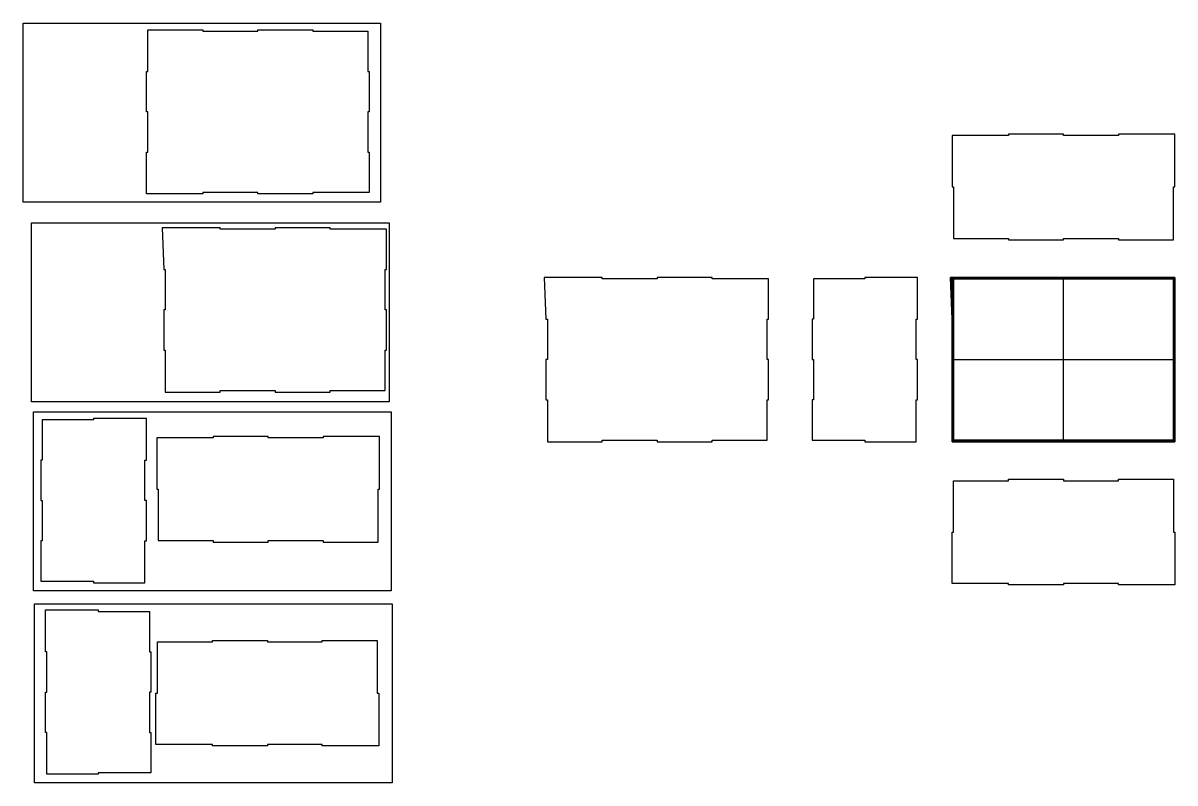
# Model space of a CAD drawing. Header units: millimetres. Extents: x -14161 to 2440, y -3446 to 2468.
# Drawn here: x -14161 to -6301, y -3446 to 1734 of the extents above; entities that cross this region are included whole.
import ezdxf

# ---------------------------------------------------------------- set-up
doc = ezdxf.new("R2010")
doc.units = ezdxf.units.MM
doc.header["$MEASUREMENT"] = 0
doc.layers.add('Default', color=7, linetype='Continuous')

msp = doc.modelspace()

# ---------------------------------------------------------------- linework, layer by layer
at = {"layer": 'Default'}
for points in [[(-14160.7, 1733.8), (-11720.7, 1733.8), (-11720.7, 513.8), (-14160.7, 513.8), (-14160.7, 1733.8)], [(-13319.2, 568.7), (-13319.2, 853.7), (-13309.2, 853.7), (-13309.2, 1128.8), (-13319.2, 1128.8), (-13319.2, 1403.7), (-13309.2, 1403.7), (-13309.2, 1688.7), (-12934.2, 1688.7), (-12934.2, 1678.7), (-12559.2, 1678.7), (-12559.2, 1688.7), (-12184.2, 1688.7), (-12184.2, 1678.7), (-11809.2, 1678.7), (-11809.2, 1403.7), (-11799.2, 1403.7), (-11799.2, 1128.8), (-11809.2, 1128.8), (-11809.2, 853.7), (-11799.2, 853.7), (-11799.2, 578.7), (-12184.2, 578.7), (-12184.2, 568.7), (-12559.2, 568.7), (-12559.2, 578.7), (-12934.2, 578.7), (-12934.2, 568.7), (-13319.2, 568.7)], [(-6311.1, 256.3), (-6311.1, 616.3), (-6301.1, 616.3), (-6301.1, 976.3), (-6686.1, 976.3), (-6686.1, 966.3), (-7061.1, 966.3), (-7061.1, 976.3), (-7436.1, 976.3), (-7436.1, 966.3), (-7821.1, 966.3), (-7821.1, 616.3), (-7811.1, 616.3), (-7811.1, 266.3), (-7436.1, 266.3), (-7436.1, 256.3), (-7061.1, 256.3), (-7061.1, 266.3), (-6686.1, 266.3), (-6686.1, 256.3), (-6311.1, 256.3)], [(-14102.4, 372.7), (-11662.4, 372.7), (-11662.4, -847.3), (-14102.4, -847.3), (-14102.4, 372.7)], [(-8067.4, -1120), (-8067.4, -835), (-8057.4, -835), (-8057.4, -560), (-8067.4, -560), (-8067.4, -285), (-8057.4, -285), (-8057.4, 0), (-8417.4, 0), (-8417.4, -10), (-8767.4, -10), (-8767.4, -285), (-8777.4, -285), (-8777.4, -560), (-8767.4, -560), (-8767.4, -835), (-8777.4, -835), (-8777.4, -1109.9), (-8417.4, -1109.9), (-8417.4, -1119.9), (-8067.4, -1119.9)], [(-7436.1, 0), (-7831.7, 0)], [(-7821.1, -1120), (-7821.1, -835), (-7811.1, -835), (-7811.1, -560), (-7821.1, -560), (-7821.1, -285), (-7811.1, -285), (-7811.1, 0), (-7436.1, 0), (-7436.1, -10), (-7061.1, -10), (-7061.1, 0), (-6686.1, 0), (-6686.1, -10), (-6311.1, -10), (-6311.1, -285), (-6301.1, -285), (-6301.1, -560), (-6311.1, -560), (-6311.1, -835), (-6301.1, -835), (-6301.1, -1110), (-6686.1, -1110), (-6686.1, -1120), (-7061.1, -1120), (-7061.1, -1110), (-7436.1, -1110), (-7436.1, -1120), (-7821.1, -1120)], [(-7821.1, 0), (-7821.1, -10)], [(-7821.1, 0), (-7811.1, 0)], [(-7821.1, 0), (-7811.1, 0)], [(-7816.1, 0), (-7816.1, -10)], [(-7811.1, 0), (-7811.1, -285)], [(-7436.1, 0), (-7811.1, 0)], [(-7811.1, 0), (-7811.1, -285)], [(-7436.1, 0), (-7811.1, 0)], [(-7811.1, -285), (-7811.1, 0)], [(-7811.1, 0), (-7436.1, 0)], [(-7811.1, -10), (-7811.1, 0)], [(-7436.1, -10), (-7436.1, 0)], [(-7436.1, -10), (-7436.1, 0)], [(-7436.1, 0), (-7436.1, -10)], [(-7061.1, 0), (-6686.1, 0)], [(-6686.1, 0), (-6686.1, -10)], [(-6311.1, -10), (-6311.1, 0)], [(-6301.1, 0), (-6311.1, 0)], [(-6301.1, 0), (-6311.1, 0)], [(-6306.1, 0), (-6306.1, -10)], [(-6301.1, 0), (-6301.1, -10)], [(-7436.1, 0), (-7831.7, 0)], [(-7831.7, 0), (-7436.1, 0)], [(-7821.1, 0), (-7811.1, 0)], [(-7436.1, 0), (-7821.1, 0)], [(-7821.1, 0), (-7821.1, -10)], [(-7821.1, 0), (-7821.1, -10)], [(-7821.1, 0), (-7821.1, -10)], [(-7821.1, -285), (-7821.1, 0)], [(-7821.1, 0), (-7811.1, 0)], [(-7811.1, -5), (-7821.1, -5)], [(-7821.1, -5), (-7436.1, -5)], [(-7821.1, -5), (-7811.1, -5)], [(-7821.1, -10), (-7811.1, -10)], [(-7436.1, -10), (-7821.1, -10)], [(-7821.1, -10), (-7821.1, -285)], [(-7821.1, -10), (-7811.1, -10)], [(-7821.1, -10), (-7811.1, -10)], [(-7821.1, -10), (-7811.1, -10)], [(-7816.1, 0), (-7816.1, -10)], [(-7816.1, -285), (-7816.1, 0)], [(-7816.1, -10), (-7816.1, -285)], [(-7811.1, 0), (-7436.1, 0)], [(-7811.1, 0), (-7811.1, -10)], [(-7811.1, 0), (-7811.1, -10)], [(-7811.1, 0), (-6311.1, 0)], [(-7811.1, 0), (-7811.1, -10)], [(-7811.1, 0), (-7811.1, -285)], [(-7436.1, -5), (-7811.1, -5)], [(-7811.1, -10), (-7436.1, -10)], [(-7811.1, -10), (-6311.1, -10)], [(-7811.1, -285), (-7811.1, -10)], [(-7628.6, 0), (-7628.6, -10)], [(-7623.6, 0), (-7623.6, -10)], [(-7436.1, 0), (-7061.1, 0)], [(-7061.1, 0), (-7436.1, 0)], [(-7436.1, 0), (-7436.1, -10)], [(-7436.1, 0), (-7436.1, -10)], [(-7436.1, 0), (-7436.1, -10)], [(-7436.1, 0), (-7436.1, -10)], [(-7436.1, 0), (-7436.1, -10)], [(-7436.1, 0), (-7436.1, -10)], [(-7436.1, -10), (-7436.1, 0)], [(-7436.1, -10), (-7436.1, 0)], [(-7436.1, 0), (-7436.1, -10)], [(-7061.1, -5), (-7436.1, -5)], [(-7436.1, -5), (-7061.1, -5)], [(-7061.1, -10), (-7436.1, -10)], [(-7061.1, -10), (-7436.1, -10)], [(-7436.1, -10), (-7061.1, -10)], [(-7436.1, -10), (-7061.1, -10)], [(-7061.1, -10), (-7436.1, -10)], [(-7061.1, -10), (-7436.1, -10)], [(-7061.1, -10), (-7436.1, -10)], [(-7436.1, -10), (-7061.1, -10)], [(-7248.6, 0), (-7248.6, -10)], [(-7248.6, 0), (-7248.6, -10)], [(-7061.1, 0), (-7061.1, -10)], [(-6686.1, 0), (-7061.1, 0)], [(-7061.1, 0), (-7061.1, -10)], [(-6686.1, 0), (-7061.1, 0)], [(-7061.1, -10), (-7061.1, 0)], [(-7061.1, 0), (-6686.1, 0)], [(-6686.1, 0), (-7061.1, 0)], [(-7061.1, 0), (-7061.1, -10)], [(-7061.1, 0), (-7061.1, -10)], [(-7061.1, 0), (-7061.1, -10)], [(-7061.1, 0), (-7061.1, -10)], [(-7061.1, 0), (-7061.1, -10)], [(-7061.1, 0), (-7061.1, -10)], [(-7061.1, 0), (-7061.1, -10)], [(-6686.1, 0), (-7061.1, 0)], [(-7061.1, 0), (-7061.1, -10)], [(-6686.1, 0), (-7061.1, 0)], [(-7061.1, -10), (-7061.1, 0)], [(-7061.1, 0), (-6686.1, 0)], [(-6686.1, -5), (-7061.1, -5)], [(-7061.1, -5), (-6686.1, -5)], [(-7061.1, -1110), (-7061.1, -10)], [(-7061.1, -1110), (-7061.1, -10)], [(-7061.1, -10), (-6686.1, -10)], [(-6686.1, -10), (-7061.1, -10)], [(-6873.6, 0), (-6873.6, -10)], [(-6873.6, 0), (-6873.6, -10)], [(-6686.1, -10), (-6686.1, 0)], [(-6686.1, -10), (-6686.1, 0)], [(-6686.1, 0), (-6311.1, 0)], [(-6301.1, 0), (-6686.1, 0)], [(-6686.1, 0), (-6686.1, -10)], [(-6686.1, 0), (-6686.1, -10)], [(-6686.1, 0), (-6686.1, -10)], [(-6686.1, 0), (-6686.1, -10)], [(-6686.1, 0), (-6686.1, -10)], [(-6686.1, 0), (-6686.1, -10)], [(-6686.1, -10), (-6686.1, 0)], [(-6686.1, -10), (-6686.1, 0)], [(-6686.1, 0), (-6686.1, -10)], [(-6311.1, -5), (-6686.1, -5)], [(-6686.1, -5), (-6301.1, -5)], [(-6311.1, -10), (-6686.1, -10)], [(-6311.1, -10), (-6686.1, -10)], [(-6686.1, -10), (-6311.1, -10)], [(-6686.1, -10), (-6311.1, -10)], [(-6301.1, -10), (-6686.1, -10)], [(-6301.1, -10), (-6686.1, -10)], [(-6301.1, -10), (-6686.1, -10)], [(-6686.1, -10), (-6301.1, -10)], [(-6498.6, 0), (-6498.6, -10)], [(-6493.6, 0), (-6493.6, -10)], [(-6311.1, 0), (-6311.1, -10)], [(-6311.1, 0), (-6301.1, 0)], [(-6311.1, 0), (-6311.1, -10)], [(-6311.1, 0), (-6311.1, -10)], [(-6311.1, 0), (-6311.1, -285)], [(-6301.1, 0), (-6311.1, 0)], [(-6301.1, -5), (-6311.1, -5)], [(-6301.1, -5), (-6311.1, -5)], [(-6311.1, -285), (-6311.1, -10)], [(-6311.1, -285), (-6311.1, -10)], [(-6311.1, -10), (-6311.1, -285)], [(-6311.1, -10), (-6301.1, -10)], [(-6311.1, -285), (-6311.1, -10)], [(-6301.1, -10), (-6311.1, -10)], [(-6301.1, -10), (-6311.1, -10)], [(-6301.1, -10), (-6311.1, -10)], [(-6306.1, 0), (-6306.1, -10)], [(-6306.1, -285), (-6306.1, 0)], [(-6306.1, -10), (-6306.1, -285)], [(-6301.1, 0), (-6301.1, -10)], [(-6301.1, 0), (-6301.1, -10)], [(-6301.1, 0), (-6301.1, -10)], [(-6301.1, -285), (-6301.1, 0)], [(-6301.1, -10), (-6301.1, -285)], [(-7821.1, -142.5), (-7811.1, -142.5)], [(-7821.1, -147.5), (-7811.1, -147.5)], [(-6301.1, -142.5), (-6311.1, -142.5)], [(-6301.1, -147.5), (-6311.1, -147.5)], [(-7821.1, -285), (-7821.1, -560)], [(-7811.1, -285), (-7821.1, -285)], [(-7821.1, -285), (-7821.1, -560)], [(-7811.1, -285), (-7821.1, -285)], [(-7821.1, -560), (-7821.1, -285)], [(-7821.1, -285), (-7811.1, -285)], [(-7821.1, -285), (-7821.1, -560)], [(-7821.1, -560), (-7821.1, -285)], [(-7821.1, -285), (-7811.1, -285)], [(-7821.1, -285), (-7811.1, -285)], [(-7821.1, -285), (-7811.1, -285)], [(-7821.1, -285), (-7811.1, -285)], [(-7821.1, -285), (-7811.1, -285)], [(-7821.1, -285), (-7811.1, -285)], [(-7821.1, -285), (-7811.1, -285)], [(-7821.1, -285), (-7811.1, -285)], [(-7811.1, -285), (-7821.1, -285)], [(-7816.1, -560), (-7816.1, -285)], [(-7816.1, -285), (-7816.1, -560)], [(-7811.1, -285), (-7811.1, -560)], [(-7811.1, -560), (-7811.1, -285)], [(-7811.1, -285), (-7811.1, -560)], [(-7811.1, -285), (-7811.1, -560)], [(-7811.1, -560), (-7811.1, -285)], [(-6301.1, -285), (-6311.1, -285)], [(-6301.1, -285), (-6311.1, -285)], [(-6311.1, -285), (-6301.1, -285)], [(-6311.1, -285), (-6311.1, -560)], [(-6311.1, -560), (-6311.1, -285)], [(-6301.1, -285), (-6311.1, -285)], [(-6301.1, -285), (-6311.1, -285)], [(-6301.1, -285), (-6311.1, -285)], [(-6301.1, -285), (-6311.1, -285)], [(-6301.1, -285), (-6311.1, -285)], [(-6301.1, -285), (-6311.1, -285)], [(-6311.1, -285), (-6301.1, -285)], [(-6311.1, -560), (-6311.1, -285)], [(-6311.1, -285), (-6301.1, -285)], [(-6311.1, -560), (-6311.1, -285)], [(-6301.1, -285), (-6311.1, -285)], [(-6311.1, -285), (-6311.1, -560)], [(-6306.1, -560), (-6306.1, -285)], [(-6306.1, -285), (-6306.1, -560)], [(-6301.1, -560), (-6301.1, -285)], [(-6301.1, -560), (-6301.1, -285)], [(-6301.1, -285), (-6301.1, -560)], [(-6301.1, -285), (-6301.1, -560)], [(-6301.1, -560), (-6301.1, -285)], [(-7821.1, -422.5), (-7811.1, -422.5)], [(-7821.1, -422.5), (-7811.1, -422.5)], [(-6301.1, -422.5), (-6311.1, -422.5)], [(-6301.1, -422.5), (-6311.1, -422.5)], [(-7821.1, -560), (-7811.1, -560)], [(-7821.1, -560), (-7811.1, -560)], [(-7811.1, -560), (-7821.1, -560)], [(-7821.1, -560), (-7821.1, -835)], [(-7821.1, -835), (-7821.1, -560)], [(-7821.1, -560), (-7811.1, -560)], [(-7821.1, -560), (-7811.1, -560)], [(-7821.1, -560), (-7811.1, -560)], [(-7821.1, -560), (-7811.1, -560)], [(-7821.1, -560), (-7811.1, -560)], [(-7821.1, -560), (-7811.1, -560)], [(-7821.1, -560), (-7821.1, -835)], [(-7811.1, -560), (-7821.1, -560)], [(-7821.1, -560), (-7821.1, -835)], [(-7811.1, -560), (-7821.1, -560)], [(-7821.1, -560), (-6301.1, -560)], [(-7821.1, -560), (-6301.1, -560)], [(-7821.1, -835), (-7821.1, -560)], [(-7821.1, -560), (-7811.1, -560)], [(-7816.1, -835), (-7816.1, -560)], [(-7816.1, -560), (-7816.1, -835)], [(-7811.1, -560), (-7811.1, -835)], [(-7811.1, -560), (-7811.1, -835)], [(-7811.1, -560), (-6311.1, -560)], [(-7811.1, -560), (-6311.1, -560)], [(-7811.1, -835), (-7811.1, -560)], [(-7811.1, -560), (-7811.1, -835)], [(-7811.1, -835), (-7811.1, -560)], [(-6311.1, -560), (-6301.1, -560)], [(-6311.1, -835), (-6311.1, -560)], [(-6311.1, -560), (-6301.1, -560)], [(-6311.1, -835), (-6311.1, -560)], [(-6301.1, -560), (-6311.1, -560)], [(-6311.1, -560), (-6311.1, -835)], [(-6311.1, -560), (-6311.1, -835)], [(-6311.1, -835), (-6311.1, -560)], [(-6301.1, -560), (-6311.1, -560)], [(-6301.1, -560), (-6311.1, -560)], [(-6301.1, -560), (-6311.1, -560)], [(-6301.1, -560), (-6311.1, -560)], [(-6301.1, -560), (-6311.1, -560)], [(-6301.1, -560), (-6311.1, -560)], [(-6301.1, -560), (-6311.1, -560)], [(-6301.1, -560), (-6311.1, -560)], [(-6311.1, -560), (-6301.1, -560)], [(-6306.1, -835), (-6306.1, -560)], [(-6306.1, -560), (-6306.1, -835)], [(-6301.1, -560), (-6301.1, -835)], [(-6301.1, -835), (-6301.1, -560)], [(-6301.1, -835), (-6301.1, -560)], [(-6301.1, -835), (-6301.1, -560)], [(-6301.1, -560), (-6301.1, -835)], [(-7821.1, -697.5), (-7811.1, -697.5)], [(-7821.1, -697.5), (-7811.1, -697.5)], [(-6301.1, -697.5), (-6311.1, -697.5)], [(-6301.1, -697.5), (-6311.1, -697.5)], [(-7821.1, -835), (-7821.1, -1120)], [(-7811.1, -835), (-7821.1, -835)], [(-7821.1, -835), (-7821.1, -1120)], [(-7811.1, -835), (-7821.1, -835)], [(-7821.1, -1120), (-7821.1, -835)], [(-7821.1, -835), (-7811.1, -835)], [(-7821.1, -1120), (-7821.1, -835)], [(-7821.1, -835), (-7811.1, -835)], [(-7821.1, -835), (-7811.1, -835)], [(-7821.1, -835), (-7811.1, -835)], [(-7821.1, -835), (-7811.1, -835)], [(-7821.1, -835), (-7811.1, -835)], [(-7821.1, -835), (-7811.1, -835)], [(-7821.1, -835), (-7811.1, -835)], [(-7821.1, -835), (-7811.1, -835)], [(-7811.1, -835), (-7821.1, -835)], [(-7816.1, -1120), (-7816.1, -835)], [(-7811.1, -835), (-7811.1, -1120)], [(-6301.1, -835), (-6311.1, -835)], [(-6301.1, -835), (-6311.1, -835)], [(-6311.1, -835), (-6301.1, -835)], [(-6311.1, -835), (-6311.1, -1120)], [(-6301.1, -835), (-6311.1, -835)], [(-6301.1, -835), (-6311.1, -835)], [(-6301.1, -835), (-6311.1, -835)], [(-6301.1, -835), (-6311.1, -835)], [(-6301.1, -835), (-6311.1, -835)], [(-6301.1, -835), (-6311.1, -835)], [(-6311.1, -835), (-6301.1, -835)], [(-6311.1, -835), (-6301.1, -835)], [(-6301.1, -835), (-6311.1, -835)], [(-6306.1, -1120), (-6306.1, -835)], [(-6301.1, -1110), (-6301.1, -835)], [(-6301.1, -1110), (-6301.1, -835)], [(-6301.1, -835), (-6301.1, -1110)], [(-6301.1, -1120), (-6301.1, -835)], [(-14089.6, -915.8), (-11649.6, -915.8), (-11649.6, -2135.8), (-14089.6, -2135.8), (-14089.6, -915.8)], [(-13329.3, -2081.7), (-13329.3, -1796.7), (-13319.3, -1796.7), (-13319.3, -1521.7), (-13329.3, -1521.7), (-13329.3, -1246.7), (-13319.3, -1246.7), (-13319.3, -961.7), (-13679.3, -961.7), (-13679.3, -971.7), (-14029.3, -971.7), (-14029.3, -1246.7), (-14039.3, -1246.7), (-14039.3, -1521.7), (-14029.3, -1521.7), (-14029.3, -1796.7), (-14039.3, -1796.7), (-14039.3, -2071.7), (-13679.3, -2071.7), (-13679.3, -2081.7), (-13329.3, -2081.7)], [(-7821.1, -972.5), (-7811.1, -972.5)], [(-7821.1, -977.5), (-7811.1, -977.5)], [(-6301.1, -972.5), (-6311.1, -972.5)], [(-6301.1, -977.5), (-6311.1, -977.5)], [(-11737.6, -1804.2), (-11737.6, -1444.2), (-11727.6, -1444.2), (-11727.6, -1084.2), (-12112.6, -1084.2), (-12112.6, -1094.2), (-12487.6, -1094.2), (-12487.6, -1084.2), (-12862.6, -1084.2), (-12862.6, -1094.2), (-13247.6, -1094.2), (-13247.6, -1444.2), (-13237.6, -1444.2), (-13237.6, -1794.2), (-12862.6, -1794.2), (-12862.6, -1804.2), (-12487.6, -1804.2), (-12487.6, -1794.2), (-12112.6, -1794.2), (-12112.6, -1804.2), (-11737.6, -1804.2)], [(-7821.1, -1109.9), (-7821.1, -1119.9)], [(-7821.1, -1109.9), (-7811.1, -1109.9)], [(-7821.1, -1109.9), (-7811.1, -1109.9)], [(-7821.1, -1109.9), (-7811.1, -1109.9)], [(-7821.1, -1110), (-7436.1, -1110)], [(-7811.1, -1110), (-7821.1, -1110)], [(-7821.1, -1120), (-7821.1, -1110)], [(-7821.1, -1120), (-7821.1, -1110)], [(-7821.1, -1120), (-7821.1, -1110)], [(-7821.1, -1114.9), (-7811.1, -1114.9)], [(-7436.1, -1115), (-7821.1, -1115)], [(-7821.1, -1115), (-7811.1, -1115)], [(-7821.1, -1119.9), (-7811.1, -1119.9)], [(-7821.1, -1119.9), (-7811.1, -1119.9)], [(-7821.1, -1119.9), (-7811.1, -1119.9)], [(-7821.1, -1120), (-7436.1, -1120)], [(-7821.1, -1120), (-7436.1, -1120)], [(-7436.1, -1120), (-7821.1, -1120)], [(-7821.1, -1120), (-7436.1, -1120)], [(-7811.1, -1120), (-7821.1, -1120)], [(-7811.1, -1120), (-7821.1, -1120)], [(-7816.1, -1109.9), (-7816.1, -1119.9)], [(-7816.1, -1120), (-7816.1, -1110)], [(-7811.1, -1119.9), (-7811.1, -1109.9)], [(-7436.1, -1110), (-7811.1, -1110)], [(-7811.1, -1120), (-7811.1, -1110)], [(-7811.1, -1120), (-7811.1, -1110)], [(-7811.1, -1110), (-6311.1, -1110)], [(-7811.1, -1120), (-7811.1, -1110)], [(-7811.1, -1115), (-7436.1, -1115)], [(-7436.1, -1120), (-7811.1, -1120)], [(-7811.1, -1120), (-6311.1, -1120)], [(-7628.6, -1120), (-7628.6, -1110)], [(-7623.6, -1120), (-7623.6, -1110)], [(-7436.1, -1110), (-7061.1, -1110)], [(-7436.1, -1120), (-7436.1, -1110)], [(-7436.1, -1110), (-7061.1, -1110)], [(-7436.1, -1120), (-7436.1, -1110)], [(-7061.1, -1110), (-7436.1, -1110)], [(-7436.1, -1110), (-7436.1, -1120)], [(-7436.1, -1110), (-7061.1, -1110)], [(-7061.1, -1110), (-7436.1, -1110)], [(-7436.1, -1120), (-7436.1, -1110)], [(-7436.1, -1120), (-7436.1, -1110)], [(-7436.1, -1120), (-7436.1, -1110)], [(-7436.1, -1120), (-7436.1, -1110)], [(-7436.1, -1120), (-7436.1, -1110)], [(-7436.1, -1120), (-7436.1, -1110)], [(-7436.1, -1110), (-7061.1, -1110)], [(-7436.1, -1120), (-7436.1, -1110)], [(-7436.1, -1110), (-7061.1, -1110)], [(-7436.1, -1120), (-7436.1, -1110)], [(-7061.1, -1110), (-7436.1, -1110)], [(-7436.1, -1110), (-7436.1, -1120)], [(-7061.1, -1115), (-7436.1, -1115)], [(-7436.1, -1115), (-7061.1, -1115)], [(-7436.1, -1120), (-7061.1, -1120)], [(-7061.1, -1120), (-7436.1, -1120)], [(-7248.6, -1120), (-7248.6, -1110)], [(-7248.6, -1120), (-7248.6, -1110)], [(-7061.1, -1110), (-7061.1, -1120)], [(-7061.1, -1110), (-7061.1, -1120)], [(-7061.1, -1120), (-7061.1, -1110)], [(-7061.1, -1110), (-6686.1, -1110)], [(-6686.1, -1110), (-7061.1, -1110)], [(-7061.1, -1120), (-7061.1, -1110)], [(-7061.1, -1120), (-7061.1, -1110)], [(-7061.1, -1120), (-7061.1, -1110)], [(-7061.1, -1120), (-7061.1, -1110)], [(-7061.1, -1120), (-7061.1, -1110)], [(-7061.1, -1120), (-7061.1, -1110)], [(-7061.1, -1110), (-7061.1, -1120)], [(-7061.1, -1110), (-7061.1, -1120)], [(-7061.1, -1120), (-7061.1, -1110)], [(-6686.1, -1115), (-7061.1, -1115)], [(-7061.1, -1115), (-6686.1, -1115)], [(-7061.1, -1120), (-6686.1, -1120)], [(-7061.1, -1120), (-6686.1, -1120)], [(-6686.1, -1120), (-7061.1, -1120)], [(-7061.1, -1120), (-6686.1, -1120)], [(-6686.1, -1120), (-7061.1, -1120)], [(-7061.1, -1120), (-6686.1, -1120)], [(-7061.1, -1120), (-6686.1, -1120)], [(-6686.1, -1120), (-7061.1, -1120)], [(-6873.6, -1120), (-6873.6, -1110)], [(-6873.6, -1120), (-6873.6, -1110)], [(-6686.1, -1110), (-6301.1, -1110)], [(-6686.1, -1120), (-6686.1, -1110)], [(-6686.1, -1110), (-6301.1, -1110)], [(-6686.1, -1120), (-6686.1, -1110)], [(-6301.1, -1110), (-6686.1, -1110)], [(-6686.1, -1110), (-6686.1, -1120)], [(-6311.1, -1110), (-6686.1, -1110)], [(-6686.1, -1110), (-6301.1, -1110)], [(-6686.1, -1120), (-6686.1, -1110)], [(-6686.1, -1120), (-6686.1, -1110)], [(-6686.1, -1120), (-6686.1, -1110)], [(-6686.1, -1120), (-6686.1, -1110)], [(-6686.1, -1120), (-6686.1, -1110)], [(-6686.1, -1120), (-6686.1, -1110)], [(-6686.1, -1120), (-6686.1, -1110)], [(-6686.1, -1120), (-6686.1, -1110)], [(-6686.1, -1110), (-6686.1, -1120)], [(-6301.1, -1115), (-6686.1, -1115)], [(-6686.1, -1115), (-6311.1, -1115)], [(-6311.1, -1120), (-6686.1, -1120)], [(-6686.1, -1120), (-6301.1, -1120)], [(-6498.6, -1120), (-6498.6, -1110)], [(-6493.6, -1120), (-6493.6, -1110)], [(-6311.1, -1119.9), (-6311.1, -1109.9)], [(-6301.1, -1109.9), (-6311.1, -1109.9)], [(-6301.1, -1109.9), (-6311.1, -1109.9)], [(-6301.1, -1109.9), (-6311.1, -1109.9)], [(-6311.1, -1120), (-6311.1, -1110)], [(-6301.1, -1110), (-6311.1, -1110)], [(-6311.1, -1120), (-6311.1, -1110)], [(-6311.1, -1120), (-6311.1, -1110)], [(-6301.1, -1114.9), (-6311.1, -1114.9)], [(-6311.1, -1115), (-6301.1, -1115)], [(-6301.1, -1119.9), (-6311.1, -1119.9)], [(-6301.1, -1119.9), (-6311.1, -1119.9)], [(-6301.1, -1119.9), (-6311.1, -1119.9)], [(-6301.1, -1120), (-6311.1, -1120)], [(-6311.1, -1120), (-6301.1, -1120)], [(-6306.1, -1109.9), (-6306.1, -1119.9)], [(-6306.1, -1120), (-6306.1, -1110)], [(-6301.1, -1109.9), (-6301.1, -1119.9)], [(-6301.1, -1120), (-6301.1, -1110)], [(-6301.1, -1120), (-6301.1, -1110)], [(-6301.1, -1120), (-6301.1, -1110)], [(-6311.1, -1376.3), (-6311.1, -1736.3), (-6301.1, -1736.3), (-6301.1, -2096.3), (-6686.1, -2096.3), (-6686.1, -2086.3), (-7061.1, -2086.3), (-7061.1, -2096.3), (-7436.1, -2096.3), (-7436.1, -2086.3), (-7821.1, -2086.3), (-7821.1, -1736.3), (-7811.1, -1736.3), (-7811.1, -1386.3), (-7436.1, -1386.3), (-7436.1, -1376.3), (-7061.1, -1376.3), (-7061.1, -1386.3), (-6686.1, -1386.3), (-6686.1, -1376.3), (-6311.1, -1376.3)], [(-14082.8, -2226.2), (-11642.8, -2226.2), (-11642.8, -3446.2), (-14082.8, -3446.2), (-14082.8, -2226.2)], [(-13998.4, -3386.8), (-13998.4, -3101.8), (-14008.4, -3101.8), (-14008.4, -2826.7), (-13998.4, -2826.7), (-13998.4, -2551.8), (-14008.4, -2551.8), (-14008.4, -2266.8), (-13648.4, -2266.8), (-13648.4, -2276.8), (-13298.4, -2276.8), (-13298.4, -2551.8), (-13288.4, -2551.8), (-13288.4, -2826.7), (-13298.4, -2826.7), (-13298.4, -3101.8), (-13288.4, -3101.8), (-13288.4, -3376.7), (-13648.4, -3376.7), (-13648.4, -3386.7), (-13998.4, -3386.7)], [(-11743.7, -2474.3), (-11743.7, -2834.3), (-11733.7, -2834.3), (-11733.7, -3194.3), (-12118.7, -3194.3), (-12118.7, -3184.3), (-12493.7, -3184.3), (-12493.7, -3194.3), (-12868.7, -3194.3), (-12868.7, -3184.3), (-13253.7, -3184.3), (-13253.7, -2834.3), (-13243.7, -2834.3), (-13243.7, -2484.3), (-12868.7, -2484.3), (-12868.7, -2474.3), (-12493.7, -2474.3), (-12493.7, -2484.3), (-12118.7, -2484.3), (-12118.7, -2474.3), (-11743.7, -2474.3)]]:
    msp.add_lwpolyline(points, dxfattribs=at)
at = {"layer": 'Default', "extrusion": (1, 0, 0)}
for points in [[(0, 710), (0, 720)], [(0, 0), (0, 360)], [(0, 0), (0, 360)], [(0, 0), (0, 10)], [(0, 360), (0, 0)], [(0, 0), (0, 10)], [(0, 0), (0, 10)], [(0, 360), (0, 0)], [(0, 0), (0, 360)], [(0, 0), (0, 360)], [(0, 710), (0, 360)], [(-5, 360), (-5, 710)], [(-10, 710), (-10, 360)], [(-10, 360), (-10, 710)], [(-10, 360), (-10, 710)], [(0, 360), (0, 10)], [(-5, 10), (-5, 360)], [(-10, 360), (-10, 10)], [(-10, 710), (-10, 360)], [(0, 710), (0, 720)], [(0, 10), (0, 0)], [(0, 720), (0, 710)], [(0, 710), (0, 720)], [(-5, 0), (-5, 10)], [(-5, 0), (-5, 10)], [(-5, 710), (-5, 720)], [(-5, 710), (-5, 720)], [(-10, 0), (-10, 10)], [(-10, 10), (-10, 0)], [(-10, 720), (-10, 710)], [(-10, 710), (-10, 720)], [(-10, 0), (-10, 10)], [(-10, 710), (-10, 720)], [(-1110, 710), (-10, 710)], [(-1110, 720), (-10, 720)], [(0, 0), (0, 10)], [(0, 0), (0, 10)], [(0, 710), (0, 720)], [(0, 10), (0, 710)], [(0, 710), (0, 720)], [(-5, 0), (-5, 10)], [(-5, 10), (-5, 0)], [(-5, 720), (-5, 710)], [(-5, 710), (-5, 720)], [(-10, 0), (-10, 10)], [(-10, 0), (-10, 10)], [(-10, 710), (-10, 720)], [(-10, 10), (-10, 710)], [(-10, 710), (-10, 720)], [(0, 0), (0, 10)], [(0, 710), (0, 720)], [(0, 0), (0, 10)], [(0, 10), (0, 0)], [(0, 720), (0, 710)], [(0, 710), (0, 720)], [(-5, 0), (-5, 10)], [(-5, 0), (-5, 10)], [(-5, 710), (-5, 720)], [(-5, 710), (-5, 720)], [(-10, 0), (-10, 10)], [(-10, 10), (-10, 0)], [(-10, 720), (-10, 710)], [(-10, 710), (-10, 720)], [(-10, 0), (-10, 10)], [(-10, 710), (-10, 720)], [(0, 0), (0, 360)], [(-5, 360), (-5, 0)], [(-10, 0), (-10, 10)], [(-10, 0), (-10, 360)], [(-10, 710), (-10, 360)], [(-10, 360), (-10, 710)], [(0, 360), (0, 720)], [(-5, 720), (-5, 360)], [(-10, 360), (-10, 720)], [(-10, 360), (-10, 710)], [(-285, 710), (-10, 710)], [(-285, 720), (-10, 720)], [(-10, 710), (-10, 720)], [(-10, 715), (-285, 715)], [(-142.5, 710), (-142.5, 720)], [(-142.5, 0), (-142.5, 10)], [(-147.5, 0), (-147.5, 10)], [(-147.5, 710), (-147.5, 720)], [(-285, 0), (-285, 10)], [(-285, 710), (-285, 720)], [(-285, 10), (-285, 0)], [(-285, 710), (-285, 720)], [(-285, 0), (-285, 10)], [(-285, 10), (-285, 0)], [(-285, 710), (-285, 720)], [(-285, 710), (-285, 720)], [(-285, 0), (-285, 10)], [(-285, 0), (-285, 10)], [(-285, 720), (-285, 710)], [(-285, 710), (-285, 720)], [(-285, 0), (-285, 10)], [(-285, 0), (-285, 10)], [(-285, 720), (-285, 710)], [(-285, 710), (-285, 720)], [(-285, 0), (-285, 10)], [(-285, 10), (-285, 0)], [(-285, 710), (-285, 720)], [(-285, 710), (-285, 720)], [(-285, 0), (-285, 10)], [(-285, 710), (-285, 720)], [(-285, 10), (-285, 0)], [(-285, 710), (-285, 720)], [(-422.5, 0), (-422.5, 10)], [(-422.5, 710), (-422.5, 720)], [(-422.5, 710), (-422.5, 720)], [(-422.5, 0), (-422.5, 10)], [(-560, 0), (-560, 10)], [(-560, 720), (-560, 710)], [(-560, 0), (-560, 10)], [(-560, 710), (-560, 720)], [(-560, 0), (-560, 10)], [(-560, 0), (-560, 10)], [(-560, 720), (-560, 710)], [(-560, 710), (-560, 720)], [(-560, 0), (-560, 10)], [(-560, 10), (-560, 0)], [(-560, 710), (-560, 720)], [(-560, 710), (-560, 720)], [(-560, 0), (-560, 10)], [(-560, 10), (-560, 0)], [(-560, 710), (-560, 720)], [(-560, 710), (-560, 720)], [(-560, 0), (-560, 10)], [(-560, 0), (-560, 10)], [(-560, 720), (-560, 710)], [(-560, 710), (-560, 720)], [(-560, 0), (-560, 10)], [(-560, 720), (-560, 710)], [(-560, 0), (-560, 10)], [(-560, 710), (-560, 720)], [(-697.5, 710), (-697.5, 720)], [(-697.5, 0), (-697.5, 10)], [(-697.5, 0), (-697.5, 10)], [(-697.5, 710), (-697.5, 720)], [(-835, 0), (-835, 10)], [(-835, 720), (-1109.9, 720)], [(-835, 710), (-835, 720)], [(-835, 10), (-835, 0)], [(-835, 710), (-835, 720)], [(-835, 0), (-835, 10)], [(-835, 10), (-835, 0)], [(-835, 710), (-835, 720)], [(-835, 720), (-1109.9, 720)], [(-835, 710), (-835, 720)], [(-835, 0), (-835, 10)], [(-835, 0), (-835, 10)], [(-835, 720), (-835, 710)], [(-1109.9, 720), (-835, 720)], [(-835, 710), (-1109.9, 710), (-1119.9, 710)], [(-835, 720), (-1109.9, 720), (-1119.9, 720)], [(-835, 710), (-835, 720)], [(-1119.9, 715), (-1109.9, 715), (-835, 715)], [(-835, 0), (-835, 10)], [(-835, 0), (-835, 10)], [(-835, 720), (-835, 710)], [(-1109.9, 720), (-835, 720)], [(-1109.9, 710), (-835, 710)], [(-1109.9, 720), (-835, 720)], [(-835, 710), (-835, 720)], [(-835, 715), (-1109.9, 715)], [(-835, 0), (-835, 10)], [(-835, 10), (-835, 0)], [(-835, 710), (-835, 720)], [(-835, 720), (-1109.9, 720)], [(-835, 710), (-835, 720)], [(-835, 0), (-835, 10)], [(-835, 720), (-1109.9, 720)], [(-835, 710), (-835, 720)], [(-835, 10), (-835, 0)], [(-835, 710), (-835, 720)], [(-977.5, 0), (-977.5, 10)], [(-972.5, 710), (-972.5, 720)], [(-972.5, 0), (-972.5, 10)], [(-1109.9, 720), (-1109.9, 360)], [(-1110, 360), (-1110, 710)], [(-1115, 710), (-1115, 360)], [(-1119.9, 360), (-1119.9, 10)], [(-1120, 0), (-1120, 10)], [(-1120, 360), (-1120, 710)], [(-1109.9, 720), (-1109.9, 360)], [(-1119.9, 360), (-1119.9, 10)], [(-1109.9, 360), (-1109.9, 720)], [(-1109.9, 710), (-1109.9, 720)], [(-1110, 10), (-1110, 360)], [(-1115, 360), (-1115, 10)], [(-1119.9, 10), (-1119.9, 360)], [(-1119.9, 710), (-1119.9, 720)], [(-1120, 10), (-1120, 360)], [(-1120, 0), (-1120, 10)], [(-1120, 710), (-1120, 720)], [(-1110, 0), (-1110, 10)], [(-1110, 710), (-1110, 720)], [(-1110, 0), (-1110, 10)], [(-1110, 710), (-1110, 720)], [(-1115, 0), (-1115, 10)], [(-1115, 720), (-1115, 710)], [(-1115, 10), (-1115, 0)], [(-1115, 710), (-1115, 720)], [(-1120, 0), (-1120, 10)], [(-1120, 710), (-1120, 720)], [(-1120, 0), (-1120, 10)], [(-1120, 710), (-1120, 720)], [(-1110, 0), (-1110, 10)], [(-1110, 710), (-1110, 720)], [(-1110, 0), (-1110, 10)], [(-1110, 720), (-1110, 710)], [(-1110, 10), (-1110, 0)], [(-1110, 710), (-1110, 10)], [(-1110, 710), (-1110, 720)], [(-1115, 0), (-1115, 10)], [(-1115, 710), (-1115, 720)], [(-1115, 0), (-1115, 10)], [(-1115, 710), (-1115, 720)], [(-1120, 0), (-1120, 10)], [(-1120, 720), (-1120, 710)], [(-1120, 10), (-1120, 0)], [(-1120, 710), (-1120, 10)], [(-1120, 710), (-1120, 720)], [(-1120, 0), (-1120, 10)], [(-1120, 710), (-1120, 720)], [(-1110, 0), (-1110, 10)], [(-1110, 710), (-1110, 720)], [(-1110, 0), (-1110, 10)], [(-1110, 710), (-1110, 720)], [(-1115, 0), (-1115, 10)], [(-1115, 720), (-1115, 710)], [(-1115, 10), (-1115, 0)], [(-1115, 710), (-1115, 720)], [(-1120, 0), (-1120, 10)], [(-1120, 710), (-1120, 720)], [(-1120, 0), (-1120, 10)], [(-1120, 710), (-1120, 720)], [(-1110, 710), (-1110, 720)], [(-1110, 0), (-1110, 10)], [(-1109.9, 360), (-1109.9, 720)], [(-1109.9, 710), (-1109.9, 720)], [(-1110, 360), (-1110, 0)], [(-1115, 0), (-1115, 360)], [(-1119.9, 10), (-1119.9, 360)], [(-1120, 360), (-1120, 0)], [(-1109.9, 720), (-1109.9, 360)], [(-1119.9, 360), (-1119.9, 10)], [(-1109.9, 720), (-1109.9, 360)], [(-1110, 0), (-1110, 10)], [(-1110, 720), (-1110, 360)], [(-1115, 360), (-1115, 720)], [(-1119.9, 360), (-1119.9, 10)], [(-1120, 720), (-1120, 360)]]:
    msp.add_lwpolyline(points, dxfattribs=at)
at = {"layer": 'Default', "extrusion": (2.3488e-07, -6.29346e-06, 1)}
for points in [[(-7831.7, 0), (-7821.1, -285)], [(-7831.7, 0), (-7821.1, -285)], [(-7821.1, -285), (-7831.7, 0)]]:
    msp.add_lwpolyline(points, dxfattribs=at)
at = {"layer": 'Default', "extrusion": (-2.39485e-06, 0, 1)}
for points in [[(-7811.1, -1119.9), (-7436.1, -1120)], [(-7811.1, -1119.9), (-7436.1, -1120)], [(-7436.1, -1120), (-7811.1, -1119.9)]]:
    msp.add_lwpolyline(points, dxfattribs=at)
at = {"layer": 'Default', "extrusion": (2.39485e-06, 0, 1)}
for points in [[(-6686.1, -1110), (-6311.1, -1109.9)], [(-6686.1, -1110), (-6311.1, -1109.9)], [(-6311.1, -1109.9), (-6686.1, -1110)]]:
    msp.add_lwpolyline(points, dxfattribs=at)
at = {"layer": 'Default'}
for points in [[(-11690.4, -771.4, 0), (-11690.4, -496.4, 0), (-11680.4, -496.4, 0), (-11680.4, -221.4, 0), (-11690.4, -221.4, 0), (-11690.4, 53.6, 0), (-11680.4, 53.6, 0), (-11680.4, 328.6, 0), (-12065.4, 328.6, 0), (-12065.4, 338.6, 0), (-12440.4, 338.6, 0), (-12440.4, 328.6, 0), (-12815.4, 328.6, 0), (-12815.4, 338.6, 0), (-13211.1, 338.6, 0), (-13200.4, 53.6, 0), (-13190.4, 53.6, 0), (-13190.4, -221.4, 0), (-13200.4, -221.4, 0), (-13200.4, -496.4, 0), (-13190.4, -496.4, 0), (-13190.4, -771.4, 0), (-13190.4, -781.4, 0), (-12815.4, -781.4, 0), (-12815.4, -771.4, 0), (-12440.4, -771.4, 0), (-12440.4, -781.4, 0), (-12065.4, -781.4, 0), (-12065.4, -771.4, 0), (-11690.4, -771.4, 0)], [(-9083.3, -1109.9, 0), (-9083.3, -835, 0), (-9073.3, -835, 0), (-9073.3, -560, 0), (-9083.3, -560, 0), (-9083.3, -285, 0), (-9073.3, -285, 0), (-9073.3, -10, 0), (-9458.3, -10, 0), (-9458.3, 0, 0), (-9833.3, 0, 0), (-9833.3, -10, 0), (-10208.3, -10, 0), (-10208.3, 0, 0), (-10604, 0, 0), (-10593.3, -285, 0), (-10583.3, -285, 0), (-10583.3, -560, 0), (-10593.3, -560, 0), (-10593.3, -835, 0), (-10583.3, -835, 0), (-10583.3, -1109.9, 0), (-10583.3, -1119.9, 0), (-10208.3, -1120, 0), (-10208.3, -1110, 0), (-9833.3, -1110, 0), (-9833.3, -1120, 0), (-9458.3, -1120, 0), (-9458.3, -1110, 0), (-9083.3, -1109.9, 0)], [(-6311.1, -1109.9, 720), (-6311.1, -835, 720), (-6301.1, -835, 720), (-6301.1, -560, 720), (-6311.1, -560, 720), (-6311.1, -285, 720), (-6301.1, -285, 720), (-6301.1, -10, 720), (-6686.1, -10, 720), (-6686.1, 0, 720), (-7061.1, 0, 720), (-7061.1, -10, 720), (-7436.1, -10, 720), (-7436.1, 0, 720), (-7831.7, 0, 720), (-7821.1, -285, 720), (-7811.1, -285, 720), (-7811.1, -560, 720), (-7821.1, -560, 720), (-7821.1, -835, 720), (-7811.1, -835, 720), (-7811.1, -1109.9, 720), (-7811.1, -1119.9, 720), (-7436.1, -1120, 720), (-7436.1, -1110, 720), (-7061.1, -1110, 720), (-7061.1, -1120, 720), (-6686.1, -1120, 720), (-6686.1, -1110, 720), (-6311.1, -1109.9, 720)]]:
    msp.add_polyline3d(points, dxfattribs=at)

doc.saveas('drawing.dxf')
